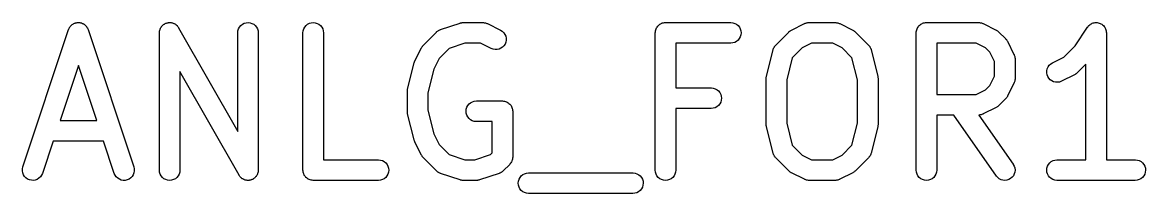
# Model space of a CAD drawing. Extents: x 2.32 to 8.97, y -5.76 to -1.53.
# Drawn here: x 2.3171 to 2.6398, y -2.4891 to -2.44 of the extents above; entities that cross this region are included whole.
import ezdxf

# ---------------------------------------------------------------- set-up
doc = ezdxf.new("R2010")
doc.units = 0
doc.header["$MEASUREMENT"] = 0
doc.layers.add('BLACK', color=7, linetype='CONTINUOUS')

msp = doc.modelspace()

# ---------------------------------------------------------------- linework, layer by layer
at = {"layer": 'BLACK', "linetype": 'CONTINUOUS'}
for p, q in [((2.31722, -2.48144), (2.33034, -2.44207)), ((2.33034, -2.44207), (2.33036, -2.44203)), ((2.33036, -2.44203), (2.33044, -2.44185)), ((2.33044, -2.44185), (2.33052, -2.44166)), ((2.33052, -2.44166), (2.33056, -2.44159)), ((2.33056, -2.44159), (2.3306, -2.44151)), ((2.3306, -2.44151), (2.33072, -2.44135)), ((2.33072, -2.44135), (2.33083, -2.44117)), ((2.33083, -2.44117), (2.33089, -2.44111)), ((2.33089, -2.44111), (2.33094, -2.44105)), ((2.33094, -2.44105), (2.33109, -2.44091)), ((2.33109, -2.44091), (2.33123, -2.44076)), ((2.33123, -2.44076), (2.3313, -2.44071)), ((2.3313, -2.44071), (2.33136, -2.44065)), ((2.33136, -2.44065), (2.33154, -2.44055)), ((2.33154, -2.44055), (2.3317, -2.44043)), ((2.3317, -2.44043), (2.33178, -2.4404)), ((2.33178, -2.4404), (2.33185, -2.44035)), ((2.33185, -2.44035), (2.33204, -2.44028)), ((2.33204, -2.44028), (2.33223, -2.4402)), ((2.33223, -2.4402), (2.33231, -2.44018)), ((2.33231, -2.44018), (2.33239, -2.44015)), ((2.33239, -2.44015), (2.33259, -2.44012)), ((2.33259, -2.44012), (2.33279, -2.44008)), ((2.33279, -2.44008), (2.33288, -2.44007)), ((2.33288, -2.44007), (2.33296, -2.44006)), ((2.33296, -2.44006), (2.33317, -2.44007)), ((2.33317, -2.44007), (2.33337, -2.44006)), ((2.33337, -2.44006), (2.33345, -2.44008)), ((2.33345, -2.44008), (2.33354, -2.44008)), ((2.33354, -2.44008), (2.33374, -2.44013)), ((2.33374, -2.44013), (2.33394, -2.44016)), ((2.33394, -2.44016), (2.33402, -2.44019)), ((2.33402, -2.44019), (2.3341, -2.44021)), ((2.3341, -2.44021), (2.33428, -2.4403)), ((2.33428, -2.4403), (2.33448, -2.44037)), ((2.33448, -2.44037), (2.33455, -2.44042)), ((2.33455, -2.44042), (2.33462, -2.44045)), ((2.33462, -2.44045), (2.33479, -2.44057)), ((2.33479, -2.44057), (2.33496, -2.44068)), ((2.33496, -2.44068), (2.33502, -2.44074)), ((2.33502, -2.44074), (2.33509, -2.44079)), ((2.33509, -2.44079), (2.33523, -2.44094)), ((2.33523, -2.44094), (2.33538, -2.44108)), ((2.33538, -2.44108), (2.33543, -2.44115)), ((2.33543, -2.44115), (2.33549, -2.44121)), ((2.33549, -2.44121), (2.33559, -2.44138)), ((2.33559, -2.44138), (2.33571, -2.44155)), ((2.33571, -2.44155), (2.33575, -2.44162)), ((2.33575, -2.44162), (2.33579, -2.4417)), ((2.33579, -2.4417), (2.33586, -2.44189)), ((2.33586, -2.44189), (2.33595, -2.44207)), ((2.33595, -2.44207), (2.34907, -2.48144)), ((2.35644, -2.44297), (2.35645, -2.44287)), ((2.35644, -2.44301), (2.35644, -2.44297)), ((2.35644, -2.48238), (2.35644, -2.44301)), ((2.35645, -2.44277), (2.35648, -2.44258)), ((2.35645, -2.44287), (2.35645, -2.44277)), ((2.35648, -2.44258), (2.3565, -2.44239)), ((2.3565, -2.44239), (2.35653, -2.4423)), ((2.35653, -2.4423), (2.35655, -2.4422)), ((2.35655, -2.4422), (2.35662, -2.44202)), ((2.35662, -2.44202), (2.35668, -2.44184)), ((2.35668, -2.44184), (2.35673, -2.44176)), ((2.35673, -2.44176), (2.35676, -2.44166)), ((2.35676, -2.44166), (2.35686, -2.44151)), ((2.35686, -2.44151), (2.35696, -2.44134)), ((2.35696, -2.44134), (2.35702, -2.44126)), ((2.35702, -2.44126), (2.35707, -2.44118)), ((2.35707, -2.44118), (2.3572, -2.44104)), ((2.3572, -2.44104), (2.35733, -2.4409)), ((2.35733, -2.4409), (2.3574, -2.44084)), ((2.3574, -2.44084), (2.35747, -2.44076)), ((2.35747, -2.44076), (2.35763, -2.44065)), ((2.35763, -2.44065), (2.35778, -2.44054)), ((2.35778, -2.44054), (2.35786, -2.44049)), ((2.35786, -2.44049), (2.35795, -2.44043)), ((2.35795, -2.44043), (2.35812, -2.44036)), ((2.35812, -2.44036), (2.35829, -2.44027)), ((2.35829, -2.44027), (2.35838, -2.44024)), ((2.35838, -2.44024), (2.35847, -2.4402)), ((2.35847, -2.4402), (2.35866, -2.44016)), ((2.35866, -2.44016), (2.35884, -2.44011)), ((2.35884, -2.44011), (2.35894, -2.4401)), ((2.35894, -2.4401), (2.35904, -2.44008)), ((2.35904, -2.44008), (2.35922, -2.44007)), ((2.35922, -2.44007), (2.35941, -2.44005)), ((2.35941, -2.44005), (2.35951, -2.44006)), ((2.35951, -2.44006), (2.35961, -2.44006)), ((2.35961, -2.44006), (2.3598, -2.44009)), ((2.3598, -2.44009), (2.35999, -2.44011)), ((2.35999, -2.44011), (2.36008, -2.44014)), ((2.36008, -2.44014), (2.36018, -2.44016)), ((2.36018, -2.44016), (2.36036, -2.44023)), ((2.36036, -2.44023), (2.36054, -2.44029)), ((2.36054, -2.44029), (2.36062, -2.44033)), ((2.36062, -2.44033), (2.36072, -2.44037)), ((2.36072, -2.44037), (2.36088, -2.44047)), ((2.36088, -2.44047), (2.36104, -2.44056)), ((2.36104, -2.44056), (2.36112, -2.44062)), ((2.36112, -2.44062), (2.3612, -2.44068)), ((2.3612, -2.44068), (2.36134, -2.44081)), ((2.36134, -2.44081), (2.36149, -2.44093)), ((2.36149, -2.44093), (2.36155, -2.441)), ((2.36155, -2.441), (2.36162, -2.44107)), ((2.36162, -2.44107), (2.36173, -2.44123)), ((2.36173, -2.44123), (2.36185, -2.44137)), ((2.36185, -2.44137), (2.3619, -2.44146)), ((2.3619, -2.44146), (2.36196, -2.44154)), ((2.36196, -2.44154), (2.37894, -2.47126)), ((2.37894, -2.44297), (2.379, -2.44239)), ((2.37894, -2.44301), (2.37894, -2.44297)), ((2.37894, -2.47126), (2.37894, -2.44301)), ((2.379, -2.44239), (2.37918, -2.44184)), ((2.37918, -2.44184), (2.37945, -2.44134)), ((2.37945, -2.44134), (2.37982, -2.4409)), ((2.37982, -2.4409), (2.38027, -2.44054)), ((2.38027, -2.44054), (2.38078, -2.44027)), ((2.38078, -2.44027), (2.38134, -2.44011)), ((2.38134, -2.44011), (2.38191, -2.44005)), ((2.38191, -2.44005), (2.38248, -2.44011)), ((2.38248, -2.44011), (2.38303, -2.44029)), ((2.38303, -2.44029), (2.38354, -2.44056)), ((2.38354, -2.44056), (2.38398, -2.44093)), ((2.38398, -2.44093), (2.38435, -2.44137)), ((2.38435, -2.44137), (2.38462, -2.44188)), ((2.38462, -2.44188), (2.38479, -2.44243)), ((2.38479, -2.44243), (2.38484, -2.44301)), ((2.38484, -2.44301), (2.38484, -2.48238)), ((2.39768, -2.44297), (2.39775, -2.44239)), ((2.39768, -2.44301), (2.39768, -2.44297)), ((2.39768, -2.48238), (2.39768, -2.44301)), ((2.39775, -2.44239), (2.39792, -2.44184)), ((2.39792, -2.44184), (2.3982, -2.44134)), ((2.3982, -2.44134), (2.39857, -2.4409)), ((2.39857, -2.4409), (2.39902, -2.44054)), ((2.39902, -2.44054), (2.39953, -2.44027)), ((2.39953, -2.44027), (2.40008, -2.44011)), ((2.40008, -2.44011), (2.40066, -2.44005)), ((2.40066, -2.44005), (2.40123, -2.44011)), ((2.40123, -2.44011), (2.40178, -2.44029)), ((2.40178, -2.44029), (2.40229, -2.44056)), ((2.40229, -2.44056), (2.40273, -2.44093)), ((2.40273, -2.44093), (2.4031, -2.44137)), ((2.4031, -2.44137), (2.40337, -2.44188)), ((2.40337, -2.44188), (2.40353, -2.44243)), ((2.40353, -2.44243), (2.40359, -2.44301)), ((2.40359, -2.44301), (2.40359, -2.47942)), ((2.4323, -2.44654), (2.43604, -2.44279)), ((2.43604, -2.44279), (2.43607, -2.44277)), ((2.43607, -2.44277), (2.43614, -2.44271)), ((2.43614, -2.44271), (2.4362, -2.44265)), ((2.4362, -2.44265), (2.43637, -2.44253)), ((2.43637, -2.44253), (2.43652, -2.44241)), ((2.43652, -2.44241), (2.4366, -2.44237)), ((2.4366, -2.44237), (2.43667, -2.44232)), ((2.43667, -2.44232), (2.43686, -2.44223)), ((2.43686, -2.44223), (2.43704, -2.44214)), ((2.43704, -2.44214), (2.43712, -2.44212)), ((2.43712, -2.44212), (2.4372, -2.44208)), ((2.4372, -2.44208), (2.44282, -2.44021)), ((2.44282, -2.44021), (2.44286, -2.44019)), ((2.44286, -2.44019), (2.44302, -2.44016)), ((2.44302, -2.44016), (2.44318, -2.44011)), ((2.44318, -2.44011), (2.44331, -2.4401)), ((2.44331, -2.4401), (2.44343, -2.44007)), ((2.44343, -2.44007), (2.44359, -2.44007)), ((2.44359, -2.44007), (2.44376, -2.44005)), ((2.44376, -2.44005), (2.44938, -2.44005)), ((2.44938, -2.44005), (2.44942, -2.44005)), ((2.44942, -2.44005), (2.44951, -2.44006)), ((2.44951, -2.44006), (2.4496, -2.44006)), ((2.4496, -2.44006), (2.44979, -2.4401)), ((2.44979, -2.4401), (2.45, -2.44012)), ((2.45, -2.44012), (2.45008, -2.44015)), ((2.45008, -2.44015), (2.45016, -2.44016)), ((2.45016, -2.44016), (2.45035, -2.44023)), ((2.45035, -2.44023), (2.45054, -2.44029)), ((2.45054, -2.44029), (2.45062, -2.44033)), ((2.45062, -2.44033), (2.4507, -2.44037)), ((2.4507, -2.44037), (2.45445, -2.44224)), ((2.45445, -2.44224), (2.45449, -2.44226)), ((2.45449, -2.44226), (2.45497, -2.44257)), ((2.45497, -2.44257), (2.45539, -2.44297)), ((2.45539, -2.44297), (2.45571, -2.44345)), ((2.49892, -2.44297), (2.49895, -2.44269)), ((2.49892, -2.44299), (2.49892, -2.44297)), ((2.49892, -2.44301), (2.49892, -2.44299)), ((2.49892, -2.44299), (2.49892, -2.44299)), ((2.49892, -2.44299), (2.49892, -2.44299)), ((2.49892, -2.48238), (2.49892, -2.44301)), ((2.49895, -2.44269), (2.49898, -2.44241)), ((2.49898, -2.44241), (2.49899, -2.4424)), ((2.49899, -2.44239), (2.49907, -2.44213)), ((2.49899, -2.4424), (2.49899, -2.44239)), ((2.49907, -2.44213), (2.49915, -2.44186)), ((2.49915, -2.44186), (2.49916, -2.44185)), ((2.49916, -2.44184), (2.4993, -2.4416)), ((2.49916, -2.44185), (2.49916, -2.44184)), ((2.4993, -2.4416), (2.49943, -2.44136)), ((2.49943, -2.44135), (2.49944, -2.44134)), ((2.49943, -2.44136), (2.49943, -2.44135)), ((2.49944, -2.44134), (2.49962, -2.44113)), ((2.49962, -2.44113), (2.49979, -2.44091)), ((2.49979, -2.44091), (2.4998, -2.44091)), ((2.4998, -2.44091), (2.49981, -2.4409)), ((2.49981, -2.4409), (2.50002, -2.44072)), ((2.50002, -2.44072), (2.50024, -2.44055)), ((2.50024, -2.44055), (2.50025, -2.44054)), ((2.50025, -2.44054), (2.50026, -2.44054)), ((2.50026, -2.44054), (2.5005, -2.44041)), ((2.5005, -2.44041), (2.50075, -2.44028)), ((2.50075, -2.44028), (2.50076, -2.44027)), ((2.50076, -2.44027), (2.50077, -2.44027)), ((2.50077, -2.44027), (2.50104, -2.44019)), ((2.50104, -2.44019), (2.5013, -2.44011)), ((2.5013, -2.44011), (2.50131, -2.44011)), ((2.50131, -2.44011), (2.50132, -2.44011)), ((2.50132, -2.44011), (2.5016, -2.44008)), ((2.5016, -2.44008), (2.50187, -2.44005)), ((2.50187, -2.44005), (2.52062, -2.44005)), ((2.52062, -2.44005), (2.52066, -2.44005)), ((2.52066, -2.44005), (2.52124, -2.44012)), ((2.52124, -2.44012), (2.52179, -2.44029)), ((2.52179, -2.44029), (2.52229, -2.44057)), ((2.52229, -2.44057), (2.52273, -2.44094)), ((2.52273, -2.44094), (2.52309, -2.44139)), ((2.52309, -2.44139), (2.52336, -2.4419)), ((2.52336, -2.4419), (2.52352, -2.44245)), ((2.52358, -2.44303), (2.52351, -2.4436)), ((2.52352, -2.44245), (2.52358, -2.44303)), ((2.53353, -2.44654), (2.53728, -2.44279)), ((2.53728, -2.44279), (2.53731, -2.44277)), ((2.53731, -2.44277), (2.53744, -2.44266)), ((2.53744, -2.44266), (2.53756, -2.44255)), ((2.53756, -2.44255), (2.53767, -2.44248)), ((2.53767, -2.44248), (2.53776, -2.44241)), ((2.53776, -2.44241), (2.53791, -2.44233)), ((2.53791, -2.44233), (2.53805, -2.44224)), ((2.53805, -2.44224), (2.5418, -2.44037)), ((2.5418, -2.44037), (2.54184, -2.44035)), ((2.54184, -2.44035), (2.54192, -2.44032)), ((2.54192, -2.44032), (2.54199, -2.44028)), ((2.54199, -2.44028), (2.54219, -2.44022)), ((2.54219, -2.44022), (2.54238, -2.44015)), ((2.54238, -2.44015), (2.54246, -2.44014)), ((2.54246, -2.44014), (2.54255, -2.44011)), ((2.54255, -2.44011), (2.54275, -2.44009)), ((2.54275, -2.44009), (2.54295, -2.44006)), ((2.54295, -2.44006), (2.54303, -2.44006)), ((2.54303, -2.44006), (2.54312, -2.44005)), ((2.54312, -2.44005), (2.55062, -2.44005)), ((2.55062, -2.44005), (2.55066, -2.44005)), ((2.55066, -2.44005), (2.55075, -2.44006)), ((2.55075, -2.44006), (2.55083, -2.44006)), ((2.55083, -2.44006), (2.55103, -2.4401)), ((2.55103, -2.4401), (2.55123, -2.44012)), ((2.55123, -2.44012), (2.55132, -2.44015)), ((2.55132, -2.44015), (2.5514, -2.44016)), ((2.5514, -2.44016), (2.55159, -2.44023)), ((2.55159, -2.44023), (2.55178, -2.44029)), ((2.55178, -2.44029), (2.55186, -2.44033)), ((2.55186, -2.44033), (2.55194, -2.44037)), ((2.55194, -2.44037), (2.55569, -2.44224)), ((2.55569, -2.44224), (2.55573, -2.44226)), ((2.55573, -2.44226), (2.55586, -2.44235)), ((2.55586, -2.44235), (2.55601, -2.44243)), ((2.55601, -2.44243), (2.55611, -2.44251)), ((2.55611, -2.44251), (2.55621, -2.44257)), ((2.55621, -2.44257), (2.55633, -2.44269)), ((2.55633, -2.44269), (2.55646, -2.44279)), ((2.55646, -2.44279), (2.56021, -2.44654)), ((2.57391, -2.44297), (2.57394, -2.44269)), ((2.57391, -2.44299), (2.57391, -2.44297)), ((2.57391, -2.44301), (2.57391, -2.44299)), ((2.57391, -2.44299), (2.57391, -2.44299)), ((2.57391, -2.44299), (2.57391, -2.44299)), ((2.57391, -2.48238), (2.57391, -2.44301)), ((2.57394, -2.44269), (2.57397, -2.44241)), ((2.57397, -2.44241), (2.57398, -2.4424)), ((2.57398, -2.44239), (2.57406, -2.44213)), ((2.57398, -2.4424), (2.57398, -2.44239)), ((2.57406, -2.44213), (2.57414, -2.44186)), ((2.57414, -2.44186), (2.57415, -2.44185)), ((2.57415, -2.44184), (2.57429, -2.4416)), ((2.57415, -2.44185), (2.57415, -2.44184)), ((2.57429, -2.4416), (2.57442, -2.44136)), ((2.57442, -2.44135), (2.57443, -2.44134)), ((2.57442, -2.44136), (2.57442, -2.44135)), ((2.57443, -2.44134), (2.57461, -2.44113)), ((2.57461, -2.44113), (2.57478, -2.44091)), ((2.57478, -2.44091), (2.57479, -2.44091)), ((2.57479, -2.44091), (2.5748, -2.4409)), ((2.5748, -2.4409), (2.57501, -2.44072)), ((2.57501, -2.44072), (2.57523, -2.44055)), ((2.57523, -2.44055), (2.57524, -2.44054)), ((2.57524, -2.44054), (2.57525, -2.44054)), ((2.57525, -2.44054), (2.57549, -2.44041)), ((2.57549, -2.44041), (2.57574, -2.44028)), ((2.57574, -2.44028), (2.57575, -2.44027)), ((2.57575, -2.44027), (2.57576, -2.44027)), ((2.57576, -2.44027), (2.57603, -2.44019)), ((2.57603, -2.44019), (2.57629, -2.44011)), ((2.57629, -2.44011), (2.5763, -2.44011)), ((2.5763, -2.44011), (2.57631, -2.44011)), ((2.57631, -2.44011), (2.57659, -2.44008)), ((2.57659, -2.44008), (2.57687, -2.44005)), ((2.57687, -2.44005), (2.59186, -2.44005)), ((2.59186, -2.44005), (2.5919, -2.44005)), ((2.5919, -2.44005), (2.59199, -2.44006)), ((2.59199, -2.44006), (2.59208, -2.44006)), ((2.59208, -2.44006), (2.59228, -2.4401)), ((2.59228, -2.4401), (2.59248, -2.44012)), ((2.59248, -2.44012), (2.59256, -2.44015)), ((2.59256, -2.44015), (2.59265, -2.44016)), ((2.59265, -2.44016), (2.59283, -2.44023)), ((2.59283, -2.44023), (2.59303, -2.44029)), ((2.59303, -2.44029), (2.5931, -2.44033)), ((2.5931, -2.44033), (2.59318, -2.44037)), ((2.59318, -2.44037), (2.59693, -2.44224)), ((2.59693, -2.44224), (2.59697, -2.44226)), ((2.59697, -2.44226), (2.59711, -2.44235)), ((2.59711, -2.44235), (2.59726, -2.44243)), ((2.59726, -2.44243), (2.59735, -2.44251)), ((2.59735, -2.44251), (2.59745, -2.44257)), ((2.59745, -2.44257), (2.59757, -2.44269)), ((2.59757, -2.44269), (2.5977, -2.44279)), ((2.5977, -2.44279), (2.59958, -2.44467)), ((2.61957, -2.44675), (2.62315, -2.44137)), ((2.62315, -2.44137), (2.62317, -2.44134)), ((2.62317, -2.44134), (2.62317, -2.44134)), ((2.62317, -2.44134), (2.62317, -2.44134)), ((2.62317, -2.44134), (2.62318, -2.44134)), ((2.62318, -2.44134), (2.62336, -2.44111)), ((2.62336, -2.44111), (2.62354, -2.4409)), ((2.62354, -2.4409), (2.62355, -2.4409)), ((2.62355, -2.44089), (2.62379, -2.4407)), ((2.62355, -2.4409), (2.62355, -2.44089)), ((2.62379, -2.4407), (2.62399, -2.44054)), ((2.62399, -2.44054), (2.624, -2.44053)), ((2.62399, -2.44054), (2.62399, -2.44054)), ((2.624, -2.44053), (2.62426, -2.44039)), ((2.62426, -2.44039), (2.6245, -2.44027)), ((2.6245, -2.44027), (2.62451, -2.44027)), ((2.62451, -2.44027), (2.62479, -2.44018)), ((2.62451, -2.44027), (2.62451, -2.44027)), ((2.62479, -2.44018), (2.62506, -2.44011)), ((2.62506, -2.44011), (2.62534, -2.44008)), ((2.62506, -2.44011), (2.62506, -2.44011)), ((2.62506, -2.44011), (2.62506, -2.44011)), ((2.62534, -2.44008), (2.62563, -2.44005)), ((2.62563, -2.44005), (2.62563, -2.44005)), ((2.62563, -2.44005), (2.62593, -2.44009)), ((2.62563, -2.44005), (2.62563, -2.44005)), ((2.62593, -2.44009), (2.6262, -2.44011)), ((2.6262, -2.44011), (2.62621, -2.44012)), ((2.62621, -2.44012), (2.62621, -2.44012)), ((2.62621, -2.44012), (2.6265, -2.44021)), ((2.6265, -2.44021), (2.62675, -2.44029)), ((2.62675, -2.44029), (2.62676, -2.44029)), ((2.62676, -2.44029), (2.62676, -2.44029)), ((2.62676, -2.44029), (2.62701, -2.44043)), ((2.62701, -2.44043), (2.62726, -2.44056)), ((2.62726, -2.44056), (2.62726, -2.44056)), ((2.62726, -2.44056), (2.62726, -2.44056)), ((2.62726, -2.44056), (2.62748, -2.44074)), ((2.62748, -2.44074), (2.6277, -2.44093)), ((2.6277, -2.44093), (2.62771, -2.44093)), ((2.62771, -2.44093), (2.62771, -2.44093)), ((2.62771, -2.44093), (2.6279, -2.44116)), ((2.6279, -2.44116), (2.62807, -2.44137)), ((2.62807, -2.44137), (2.62807, -2.44137)), ((2.62807, -2.44137), (2.62807, -2.44138)), ((2.62807, -2.44138), (2.62822, -2.44165)), ((2.62822, -2.44165), (2.62834, -2.44188)), ((2.62834, -2.44188), (2.62834, -2.44188)), ((2.62834, -2.44188), (2.62834, -2.44189)), ((2.62834, -2.44189), (2.62842, -2.44216)), ((2.62842, -2.44216), (2.62851, -2.44243)), ((2.62851, -2.44243), (2.62851, -2.44244)), ((2.62851, -2.44244), (2.62851, -2.44244)), ((2.62851, -2.44244), (2.62853, -2.44273)), ((2.62853, -2.44273), (2.62856, -2.44301)), ((2.62856, -2.44301), (2.62856, -2.47942)), ((2.44424, -2.44596), (2.43973, -2.44746)), ((2.44868, -2.44596), (2.44424, -2.44596)), ((2.45181, -2.44752), (2.44868, -2.44596)), ((2.45576, -2.44622), (2.45545, -2.44671)), ((2.45571, -2.44345), (2.45594, -2.44398)), ((2.45597, -2.44568), (2.45576, -2.44622)), ((2.45594, -2.44398), (2.45606, -2.44454)), ((2.45607, -2.44512), (2.45597, -2.44568)), ((2.45606, -2.44454), (2.45607, -2.44512)), ((2.52062, -2.44596), (2.50483, -2.44596)), ((2.50483, -2.44596), (2.50483, -2.4588)), ((2.5212, -2.4459), (2.52062, -2.44596)), ((2.52175, -2.44574), (2.5212, -2.4459)), ((2.52226, -2.44547), (2.52175, -2.44574)), ((2.5227, -2.4451), (2.52226, -2.44547)), ((2.52307, -2.44466), (2.5227, -2.4451)), ((2.52334, -2.44415), (2.52307, -2.44466)), ((2.52351, -2.4436), (2.52334, -2.44415)), ((2.54382, -2.44596), (2.54112, -2.44731)), ((2.54992, -2.44596), (2.54382, -2.44596)), ((2.55262, -2.44731), (2.54992, -2.44596)), ((2.57982, -2.44596), (2.57982, -2.46068)), ((2.59117, -2.44596), (2.57982, -2.44596)), ((2.59386, -2.44731), (2.59117, -2.44596)), ((2.59958, -2.44467), (2.5996, -2.4447)), ((2.5996, -2.4447), (2.59971, -2.44483)), ((2.59971, -2.44483), (2.59982, -2.44495)), ((2.59982, -2.44495), (2.59989, -2.44505)), ((2.59989, -2.44505), (2.59996, -2.44515)), ((2.59996, -2.44515), (2.60004, -2.4453)), ((2.60004, -2.4453), (2.60013, -2.44544)), ((2.60013, -2.44544), (2.602, -2.44919)), ((2.42987, -2.45106), (2.43174, -2.44731)), ((2.43174, -2.44731), (2.43176, -2.44727)), ((2.43176, -2.44727), (2.43185, -2.44713)), ((2.43185, -2.44713), (2.43193, -2.44699)), ((2.43193, -2.44699), (2.43201, -2.44689)), ((2.43201, -2.44689), (2.43207, -2.44679)), ((2.43207, -2.44679), (2.43219, -2.44667)), ((2.43219, -2.44667), (2.4323, -2.44654)), ((2.43973, -2.44746), (2.43681, -2.45038)), ((2.45235, -2.44773), (2.45181, -2.44752)), ((2.45292, -2.44783), (2.45235, -2.44773)), ((2.45349, -2.44781), (2.45292, -2.44783)), ((2.45405, -2.44769), (2.45349, -2.44781)), ((2.45458, -2.44745), (2.45405, -2.44769)), ((2.45505, -2.44712), (2.45458, -2.44745)), ((2.45545, -2.44671), (2.45505, -2.44712)), ((2.53088, -2.45541), (2.53276, -2.44792)), ((2.53276, -2.44792), (2.53277, -2.44788)), ((2.53277, -2.44788), (2.53284, -2.44769)), ((2.53284, -2.44769), (2.53289, -2.4475)), ((2.53289, -2.4475), (2.53294, -2.44742)), ((2.53294, -2.44742), (2.53297, -2.44734)), ((2.53297, -2.44734), (2.53307, -2.44717)), ((2.53307, -2.44717), (2.53317, -2.44699)), ((2.53317, -2.44699), (2.53322, -2.44692)), ((2.53322, -2.44692), (2.53327, -2.44684)), ((2.53327, -2.44684), (2.53341, -2.4467)), ((2.53341, -2.4467), (2.53353, -2.44654)), ((2.54112, -2.44731), (2.53829, -2.45014)), ((2.55545, -2.45014), (2.55262, -2.44731)), ((2.56021, -2.44654), (2.56023, -2.44657)), ((2.56023, -2.44657), (2.56036, -2.44673)), ((2.56036, -2.44673), (2.56049, -2.44688)), ((2.56049, -2.44688), (2.56054, -2.44695)), ((2.56054, -2.44695), (2.56059, -2.44702)), ((2.56059, -2.44702), (2.56069, -2.4472)), ((2.56069, -2.4472), (2.56079, -2.44737)), ((2.56079, -2.44737), (2.56082, -2.44746)), ((2.56082, -2.44746), (2.56086, -2.44753)), ((2.56086, -2.44753), (2.56092, -2.44773)), ((2.56092, -2.44773), (2.56098, -2.44792)), ((2.56098, -2.44792), (2.56286, -2.45541)), ((2.59506, -2.44851), (2.59386, -2.44731)), ((2.59641, -2.4512), (2.59506, -2.44851)), ((2.602, -2.44919), (2.60202, -2.44922)), ((2.60202, -2.44922), (2.60205, -2.4493)), ((2.60205, -2.4493), (2.60209, -2.44938)), ((2.60209, -2.44938), (2.60215, -2.44957)), ((2.61636, -2.44995), (2.61957, -2.44675)), ((2.33315, -2.45234), (2.32787, -2.46818)), ((2.33842, -2.46818), (2.33315, -2.45234)), ((2.42777, -2.45916), (2.42964, -2.45166)), ((2.42964, -2.45166), (2.42965, -2.45162)), ((2.42965, -2.45162), (2.42966, -2.45161)), ((2.42966, -2.4516), (2.42976, -2.45134)), ((2.42966, -2.45161), (2.42966, -2.4516)), ((2.42976, -2.45134), (2.42986, -2.45108)), ((2.42986, -2.45107), (2.42987, -2.45106)), ((2.42986, -2.45108), (2.42986, -2.45107)), ((2.43681, -2.45038), (2.43529, -2.45341)), ((2.53829, -2.45014), (2.5367, -2.45649)), ((2.55704, -2.45649), (2.55545, -2.45014)), ((2.59641, -2.45543), (2.59641, -2.4512)), ((2.60215, -2.44957), (2.60222, -2.44976)), ((2.60222, -2.44976), (2.60223, -2.44985)), ((2.60223, -2.44985), (2.60226, -2.44993)), ((2.60226, -2.44993), (2.60228, -2.45013)), ((2.60228, -2.45013), (2.60231, -2.45033)), ((2.60231, -2.45033), (2.60231, -2.45042)), ((2.60231, -2.45042), (2.60232, -2.45051)), ((2.60232, -2.45051), (2.60232, -2.45613)), ((2.6118, -2.45279), (2.61213, -2.45232)), ((2.61213, -2.45232), (2.61255, -2.45192)), ((2.61255, -2.45192), (2.61304, -2.45161)), ((2.61304, -2.45161), (2.61636, -2.44995)), ((2.62266, -2.45201), (2.6202, -2.45447)), ((2.62266, -2.47942), (2.62266, -2.45201)), ((2.37933, -2.48384), (2.36235, -2.45413)), ((2.36235, -2.45413), (2.36235, -2.48238)), ((2.43529, -2.45341), (2.43359, -2.46024)), ((2.5308, -2.45598), (2.53083, -2.45575)), ((2.53083, -2.45575), (2.53086, -2.45552)), ((2.53086, -2.45552), (2.53087, -2.45547)), ((2.53087, -2.45547), (2.53088, -2.45541)), ((2.56286, -2.45541), (2.56287, -2.45545)), ((2.56287, -2.45545), (2.56287, -2.45551)), ((2.56287, -2.45551), (2.56289, -2.45556)), ((2.56289, -2.45556), (2.56291, -2.45579)), ((2.56291, -2.45579), (2.56294, -2.45603)), ((2.59506, -2.45813), (2.59641, -2.45543)), ((2.61141, -2.45445), (2.61143, -2.45387)), ((2.61151, -2.45502), (2.61141, -2.45445)), ((2.61143, -2.45387), (2.61156, -2.45331)), ((2.61171, -2.45556), (2.61151, -2.45502)), ((2.61156, -2.45331), (2.6118, -2.45279)), ((2.61201, -2.45605), (2.61171, -2.45556)), ((2.61943, -2.45502), (2.61568, -2.4569)), ((2.61957, -2.45493), (2.61943, -2.45502)), ((2.61972, -2.45486), (2.61957, -2.45493)), ((2.61981, -2.45478), (2.61972, -2.45486)), ((2.61992, -2.45472), (2.61981, -2.45478)), ((2.62004, -2.4546), (2.61992, -2.45472)), ((2.62017, -2.4545), (2.62004, -2.4546)), ((2.6202, -2.45447), (2.62017, -2.4545)), ((2.42776, -2.45922), (2.42777, -2.45916)), ((2.50483, -2.4588), (2.515, -2.4588)), ((2.515, -2.4588), (2.51504, -2.4588)), ((2.51504, -2.4588), (2.51561, -2.45887)), ((2.51561, -2.45887), (2.51616, -2.45904)), ((2.51616, -2.45904), (2.51667, -2.45932)), ((2.53079, -2.45609), (2.5308, -2.45604)), ((2.53079, -2.45613), (2.53079, -2.45609)), ((2.53079, -2.46925), (2.53079, -2.45613)), ((2.5308, -2.45604), (2.5308, -2.45598)), ((2.5367, -2.45649), (2.5367, -2.46889)), ((2.55704, -2.46889), (2.55704, -2.45649)), ((2.56294, -2.45603), (2.56294, -2.45608)), ((2.56294, -2.45608), (2.56295, -2.45613)), ((2.56295, -2.45613), (2.56295, -2.46925)), ((2.59386, -2.45933), (2.59506, -2.45813)), ((2.602, -2.45745), (2.60013, -2.4612)), ((2.60203, -2.45737), (2.602, -2.45745)), ((2.60208, -2.45729), (2.60203, -2.45737)), ((2.60214, -2.4571), (2.60208, -2.45729)), ((2.60221, -2.45691), (2.60214, -2.4571)), ((2.60222, -2.45683), (2.60221, -2.45691)), ((2.60225, -2.45674), (2.60222, -2.45683)), ((2.60227, -2.45654), (2.60225, -2.45674)), ((2.60231, -2.45634), (2.60227, -2.45654)), ((2.60232, -2.45617), (2.60231, -2.45626)), ((2.60231, -2.45626), (2.60231, -2.45634)), ((2.60232, -2.45613), (2.60232, -2.45617)), ((2.61241, -2.45647), (2.61201, -2.45605)), ((2.61287, -2.45681), (2.61241, -2.45647)), ((2.6134, -2.45705), (2.61287, -2.45681)), ((2.61396, -2.45718), (2.6134, -2.45705)), ((2.61453, -2.4572), (2.61396, -2.45718)), ((2.6151, -2.45711), (2.61453, -2.4572)), ((2.61564, -2.45691), (2.6151, -2.45711)), ((2.61568, -2.4569), (2.61564, -2.45691)), ((2.42768, -2.45973), (2.42772, -2.4595)), ((2.42769, -2.45979), (2.42768, -2.45973)), ((2.42768, -2.45984), (2.42769, -2.45979)), ((2.42768, -2.45988), (2.42768, -2.45984)), ((2.42768, -2.4655), (2.42768, -2.45988)), ((2.42772, -2.4595), (2.42775, -2.45927)), ((2.42775, -2.45927), (2.42776, -2.45922)), ((2.43359, -2.46024), (2.43359, -2.46514)), ((2.51667, -2.45932), (2.51711, -2.45969)), ((2.51711, -2.45969), (2.51747, -2.46014)), ((2.51747, -2.46014), (2.51774, -2.46065)), ((2.51789, -2.46235), (2.51772, -2.4629)), ((2.51774, -2.46065), (2.5179, -2.4612)), ((2.51795, -2.46178), (2.51789, -2.46235)), ((2.5179, -2.4612), (2.51795, -2.46178)), ((2.57982, -2.46068), (2.59117, -2.46068)), ((2.59117, -2.46068), (2.59386, -2.45933)), ((2.59958, -2.46197), (2.5977, -2.46384)), ((2.59968, -2.46184), (2.59958, -2.46197)), ((2.5998, -2.46172), (2.59968, -2.46184)), ((2.59986, -2.46162), (2.5998, -2.46172)), ((2.59994, -2.46152), (2.59986, -2.46162)), ((2.60002, -2.46138), (2.59994, -2.46152)), ((2.60011, -2.46124), (2.60002, -2.46138)), ((2.60013, -2.4612), (2.60011, -2.46124)), ((2.42769, -2.46556), (2.42768, -2.4655)), ((2.42768, -2.46561), (2.42769, -2.46556)), ((2.42771, -2.46584), (2.42768, -2.46561)), ((2.43359, -2.46514), (2.43529, -2.47197)), ((2.44455, -2.46548), (2.44461, -2.46491)), ((2.44461, -2.46606), (2.44455, -2.46548)), ((2.44461, -2.46491), (2.44478, -2.46436)), ((2.44478, -2.46436), (2.44506, -2.46385)), ((2.44506, -2.46385), (2.44543, -2.46341)), ((2.44543, -2.46341), (2.44587, -2.46304)), ((2.44587, -2.46304), (2.44638, -2.46277)), ((2.44638, -2.46277), (2.44693, -2.46261)), ((2.44693, -2.46261), (2.44751, -2.46255)), ((2.44751, -2.46255), (2.45501, -2.46255)), ((2.45501, -2.46255), (2.45503, -2.46255)), ((2.45503, -2.46255), (2.45503, -2.46255)), ((2.45503, -2.46255), (2.45503, -2.46255)), ((2.45503, -2.46255), (2.45505, -2.46255)), ((2.45505, -2.46255), (2.45532, -2.46258)), ((2.45532, -2.46258), (2.4556, -2.46261)), ((2.4556, -2.46261), (2.45561, -2.46261)), ((2.45561, -2.46261), (2.45562, -2.46262)), ((2.45562, -2.46262), (2.45588, -2.4627)), ((2.45588, -2.4627), (2.45615, -2.46278)), ((2.45615, -2.46278), (2.45616, -2.46279)), ((2.45616, -2.46279), (2.45617, -2.46279)), ((2.45617, -2.46279), (2.45641, -2.46292)), ((2.45641, -2.46292), (2.45666, -2.46306)), ((2.45666, -2.46306), (2.45666, -2.46306)), ((2.45666, -2.46306), (2.45667, -2.46307)), ((2.45667, -2.46307), (2.45689, -2.46325)), ((2.45689, -2.46325), (2.4571, -2.46342)), ((2.4571, -2.46342), (2.45711, -2.46343)), ((2.45711, -2.46343), (2.45712, -2.46344)), ((2.45712, -2.46344), (2.45729, -2.46365)), ((2.45729, -2.46365), (2.45747, -2.46387)), ((2.45747, -2.46387), (2.45747, -2.46388)), ((2.45747, -2.46388), (2.45748, -2.46389)), ((2.45748, -2.46389), (2.4576, -2.46413)), ((2.4576, -2.46413), (2.45774, -2.46438)), ((2.45774, -2.46438), (2.45774, -2.46439)), ((2.45774, -2.46439), (2.45774, -2.4644)), ((2.45774, -2.4644), (2.45782, -2.46467)), ((2.45782, -2.46467), (2.4579, -2.46493)), ((2.4579, -2.46493), (2.4579, -2.46494)), ((2.4579, -2.46494), (2.45791, -2.46495)), ((2.45791, -2.46495), (2.45793, -2.46523)), ((2.45793, -2.46523), (2.45796, -2.4655)), ((2.45796, -2.4655), (2.45796, -2.47863)), ((2.515, -2.46471), (2.50483, -2.46471)), ((2.50483, -2.46471), (2.50483, -2.48238)), ((2.51557, -2.46465), (2.515, -2.46471)), ((2.51612, -2.46448), (2.51557, -2.46465)), ((2.51663, -2.46421), (2.51612, -2.46448)), ((2.51708, -2.46385), (2.51663, -2.46421)), ((2.51745, -2.46341), (2.51708, -2.46385)), ((2.51772, -2.4629), (2.51745, -2.46341)), ((2.59693, -2.4644), (2.59318, -2.46627)), ((2.59707, -2.46431), (2.59693, -2.4644)), ((2.59722, -2.46423), (2.59707, -2.46431)), ((2.59732, -2.46415), (2.59722, -2.46423)), ((2.59742, -2.46409), (2.59732, -2.46415)), ((2.59754, -2.46398), (2.59742, -2.46409)), ((2.59767, -2.46387), (2.59754, -2.46398)), ((2.5977, -2.46384), (2.59767, -2.46387)), ((2.32787, -2.46818), (2.33842, -2.46818)), ((2.42774, -2.46608), (2.42771, -2.46584)), ((2.42775, -2.46613), (2.42774, -2.46608)), ((2.42776, -2.46618), (2.42775, -2.46613)), ((2.42777, -2.46622), (2.42776, -2.46618)), ((2.42964, -2.47372), (2.42777, -2.46622)), ((2.44477, -2.46661), (2.44461, -2.46606)), ((2.44504, -2.46712), (2.44477, -2.46661)), ((2.4454, -2.46757), (2.44504, -2.46712)), ((2.44584, -2.46794), (2.4454, -2.46757)), ((2.44634, -2.46822), (2.44584, -2.46794)), ((2.44689, -2.46839), (2.44634, -2.46822)), ((2.44747, -2.46846), (2.44689, -2.46839)), ((2.44751, -2.46846), (2.44747, -2.46846)), ((2.45205, -2.46846), (2.44751, -2.46846)), ((2.45205, -2.4774), (2.45205, -2.46846)), ((2.5847, -2.46658), (2.57982, -2.46658)), ((2.57982, -2.46658), (2.57982, -2.48238)), ((2.59694, -2.48407), (2.5847, -2.46658)), ((2.59195, -2.46657), (2.59191, -2.46658)), ((2.59191, -2.46658), (2.60178, -2.48068)), ((2.59204, -2.46658), (2.59195, -2.46657)), ((2.59224, -2.46655), (2.59204, -2.46658)), ((2.59244, -2.46653), (2.59224, -2.46655)), ((2.59252, -2.4665), (2.59244, -2.46653)), ((2.59261, -2.46649), (2.59252, -2.4665)), ((2.5928, -2.46642), (2.59261, -2.46649)), ((2.59299, -2.46636), (2.5928, -2.46642)), ((2.59307, -2.46632), (2.59299, -2.46636)), ((2.59315, -2.46629), (2.59307, -2.46632)), ((2.59318, -2.46627), (2.59315, -2.46629)), ((2.43529, -2.47197), (2.43681, -2.475)), ((2.5308, -2.46931), (2.53079, -2.46925)), ((2.53079, -2.46936), (2.5308, -2.46931)), ((2.53083, -2.46959), (2.53079, -2.46936)), ((2.53085, -2.46983), (2.53083, -2.46959)), ((2.53086, -2.46988), (2.53085, -2.46983)), ((2.53087, -2.46993), (2.53086, -2.46988)), ((2.53088, -2.46997), (2.53087, -2.46993)), ((2.53276, -2.47747), (2.53088, -2.46997)), ((2.5367, -2.46889), (2.53829, -2.47524)), ((2.55545, -2.47524), (2.55704, -2.46889)), ((2.56286, -2.46997), (2.56098, -2.47747)), ((2.56288, -2.46987), (2.56286, -2.46992)), ((2.56286, -2.46992), (2.56286, -2.46997)), ((2.56291, -2.46963), (2.56288, -2.46987)), ((2.56294, -2.4694), (2.56291, -2.46963)), ((2.56295, -2.46925), (2.56294, -2.4693)), ((2.56294, -2.4693), (2.56294, -2.46935)), ((2.56294, -2.46935), (2.56294, -2.4694)), ((2.3259, -2.47408), (2.32282, -2.48331)), ((2.34039, -2.47408), (2.3259, -2.47408)), ((2.34347, -2.48331), (2.34039, -2.47408)), ((2.42965, -2.47373), (2.42964, -2.47372)), ((2.42965, -2.47375), (2.42965, -2.47373)), ((2.42974, -2.474), (2.42965, -2.47375)), ((2.42984, -2.47426), (2.42974, -2.474)), ((2.42984, -2.47427), (2.42984, -2.47426)), ((2.42985, -2.47429), (2.42984, -2.47427)), ((2.42987, -2.47432), (2.42985, -2.47429)), ((2.43174, -2.47807), (2.42987, -2.47432)), ((2.43681, -2.475), (2.43973, -2.47792)), ((2.53829, -2.47524), (2.54112, -2.47808)), ((2.55262, -2.47808), (2.55545, -2.47524)), ((2.43183, -2.47821), (2.43174, -2.47807)), ((2.43191, -2.47836), (2.43183, -2.47821)), ((2.43198, -2.47846), (2.43191, -2.47836)), ((2.43205, -2.47856), (2.43198, -2.47846)), ((2.43216, -2.47868), (2.43205, -2.47856)), ((2.43973, -2.47792), (2.44424, -2.47942)), ((2.44703, -2.47942), (2.45154, -2.47792)), ((2.45154, -2.47792), (2.45205, -2.4774)), ((2.53282, -2.47766), (2.53276, -2.47747)), ((2.53288, -2.47785), (2.53282, -2.47766)), ((2.53292, -2.47793), (2.53288, -2.47785)), ((2.53295, -2.47801), (2.53292, -2.47793)), ((2.53305, -2.47818), (2.53295, -2.47801)), ((2.53314, -2.47836), (2.53305, -2.47818)), ((2.5332, -2.47843), (2.53314, -2.47836)), ((2.53324, -2.47851), (2.5332, -2.47843)), ((2.53338, -2.47866), (2.53324, -2.47851)), ((2.54112, -2.47808), (2.54382, -2.47942)), ((2.54992, -2.47942), (2.55262, -2.47808)), ((2.56047, -2.47854), (2.56033, -2.47869)), ((2.56052, -2.47846), (2.56047, -2.47854)), ((2.56057, -2.4784), (2.56052, -2.47846)), ((2.56067, -2.47822), (2.56057, -2.4784)), ((2.56077, -2.47805), (2.56067, -2.47822)), ((2.5608, -2.47797), (2.56077, -2.47805)), ((2.56084, -2.47789), (2.5608, -2.47797)), ((2.5609, -2.4777), (2.56084, -2.47789)), ((2.56097, -2.47751), (2.5609, -2.4777)), ((2.56098, -2.47747), (2.56097, -2.47751)), ((2.31709, -2.48201), (2.31722, -2.48144)), ((2.34907, -2.48144), (2.34908, -2.48148)), ((2.34908, -2.48148), (2.3492, -2.48205)), ((2.40359, -2.47942), (2.41939, -2.47942)), ((2.41939, -2.47942), (2.41943, -2.47942)), ((2.41943, -2.47942), (2.42, -2.47949)), ((2.42, -2.47949), (2.42055, -2.47966)), ((2.42055, -2.47966), (2.42105, -2.47994)), ((2.42105, -2.47994), (2.42149, -2.48031)), ((2.42149, -2.48031), (2.42186, -2.48076)), ((2.42186, -2.48076), (2.42212, -2.48127)), ((2.42212, -2.48127), (2.42229, -2.48182)), ((2.43227, -2.47881), (2.43216, -2.47868)), ((2.4323, -2.47884), (2.43227, -2.47881)), ((2.43604, -2.48259), (2.4323, -2.47884)), ((2.44424, -2.47942), (2.44703, -2.47942)), ((2.45709, -2.48072), (2.45522, -2.48259)), ((2.45727, -2.48051), (2.45709, -2.48072)), ((2.45744, -2.4803), (2.45727, -2.48051)), ((2.45745, -2.48028), (2.45744, -2.4803)), ((2.45746, -2.48027), (2.45745, -2.48028)), ((2.45759, -2.48003), (2.45746, -2.48027)), ((2.45772, -2.47979), (2.45759, -2.48003)), ((2.45773, -2.47976), (2.45772, -2.47978)), ((2.45772, -2.47978), (2.45772, -2.47979)), ((2.45781, -2.4795), (2.45773, -2.47976)), ((2.45789, -2.47924), (2.45781, -2.4795)), ((2.4579, -2.47923), (2.45789, -2.47924)), ((2.45793, -2.47894), (2.4579, -2.47921)), ((2.4579, -2.47921), (2.4579, -2.47923)), ((2.45796, -2.47867), (2.45793, -2.47894)), ((2.45796, -2.47863), (2.45796, -2.47864)), ((2.45796, -2.47864), (2.45796, -2.47864)), ((2.45796, -2.47864), (2.45796, -2.47864)), ((2.45796, -2.47864), (2.45796, -2.47867)), ((2.5335, -2.47881), (2.53338, -2.47866)), ((2.53353, -2.47884), (2.5335, -2.47881)), ((2.53728, -2.48259), (2.53353, -2.47884)), ((2.54382, -2.47942), (2.54992, -2.47942)), ((2.56021, -2.47884), (2.55646, -2.48259)), ((2.56033, -2.47869), (2.56021, -2.47884)), ((2.60178, -2.48068), (2.6018, -2.48072)), ((2.6018, -2.48072), (2.60208, -2.48122)), ((2.60208, -2.48122), (2.60225, -2.48177)), ((2.60225, -2.48177), (2.60232, -2.48235)), ((2.61141, -2.48236), (2.61147, -2.48178)), ((2.61147, -2.48178), (2.61164, -2.48123)), ((2.61164, -2.48123), (2.61191, -2.48073)), ((2.61191, -2.48073), (2.61228, -2.48028)), ((2.61228, -2.48028), (2.61273, -2.47992)), ((2.61273, -2.47992), (2.61324, -2.47965)), ((2.61324, -2.47965), (2.61379, -2.47948)), ((2.61379, -2.47948), (2.61436, -2.47942)), ((2.61436, -2.47942), (2.62266, -2.47942)), ((2.62856, -2.47942), (2.63686, -2.47942)), ((2.63686, -2.47942), (2.6369, -2.47942)), ((2.6369, -2.47942), (2.63747, -2.47949)), ((2.63747, -2.47949), (2.63802, -2.47966)), ((2.63802, -2.47966), (2.63853, -2.47994)), ((2.63853, -2.47994), (2.63897, -2.48031)), ((2.63897, -2.48031), (2.63933, -2.48076)), ((2.63933, -2.48076), (2.6396, -2.48127)), ((2.6396, -2.48127), (2.63976, -2.48182)), ((2.31708, -2.48258), (2.31709, -2.48201)), ((2.31717, -2.48315), (2.31708, -2.48258)), ((2.31738, -2.48369), (2.31717, -2.48315)), ((2.31768, -2.48418), (2.31738, -2.48369)), ((2.31808, -2.4846), (2.31768, -2.48418)), ((2.31854, -2.48493), (2.31808, -2.4846)), ((2.31907, -2.48517), (2.31854, -2.48493)), ((2.32181, -2.48473), (2.32132, -2.48503)), ((2.32223, -2.48434), (2.32181, -2.48473)), ((2.32257, -2.48387), (2.32223, -2.48434)), ((2.32281, -2.48335), (2.32257, -2.48387)), ((2.32282, -2.48331), (2.32281, -2.48335)), ((2.3437, -2.48384), (2.34347, -2.48331)), ((2.34404, -2.48431), (2.3437, -2.48384)), ((2.34445, -2.48471), (2.34404, -2.48431)), ((2.34494, -2.48501), (2.34445, -2.48471)), ((2.34548, -2.48522), (2.34494, -2.48501)), ((2.34771, -2.48495), (2.34718, -2.48518)), ((2.34818, -2.48462), (2.34771, -2.48495)), ((2.34858, -2.48421), (2.34818, -2.48462)), ((2.3489, -2.48373), (2.34858, -2.48421)), ((2.34911, -2.48319), (2.3489, -2.48373)), ((2.34921, -2.48262), (2.34911, -2.48319)), ((2.3492, -2.48205), (2.34921, -2.48262)), ((2.3565, -2.48295), (2.35644, -2.48238)), ((2.35666, -2.4835), (2.3565, -2.48295)), ((2.35693, -2.48401), (2.35666, -2.4835)), ((2.3573, -2.48446), (2.35693, -2.48401)), ((2.35774, -2.48483), (2.3573, -2.48446)), ((2.35825, -2.4851), (2.35774, -2.48483)), ((2.36101, -2.48485), (2.3605, -2.48511)), ((2.36146, -2.48449), (2.36101, -2.48485)), ((2.36183, -2.48405), (2.36146, -2.48449)), ((2.36211, -2.48354), (2.36183, -2.48405)), ((2.36228, -2.48299), (2.36211, -2.48354)), ((2.36235, -2.48242), (2.36228, -2.48299)), ((2.36235, -2.48238), (2.36235, -2.48242)), ((2.37938, -2.48392), (2.37933, -2.48384)), ((2.37943, -2.48401), (2.37938, -2.48392)), ((2.37955, -2.48416), (2.37943, -2.48401)), ((2.37966, -2.48431), (2.37955, -2.48416)), ((2.37973, -2.48438), (2.37966, -2.48431)), ((2.37979, -2.48446), (2.37973, -2.48438)), ((2.37994, -2.48458), (2.37979, -2.48446)), ((2.38008, -2.48471), (2.37994, -2.48458)), ((2.38016, -2.48476), (2.38008, -2.48471)), ((2.38024, -2.48483), (2.38016, -2.48476)), ((2.38041, -2.48492), (2.38024, -2.48483)), ((2.38057, -2.48502), (2.38041, -2.48492)), ((2.38066, -2.48505), (2.38057, -2.48502)), ((2.38334, -2.48495), (2.38316, -2.48503)), ((2.38342, -2.48489), (2.38334, -2.48495)), ((2.38351, -2.48485), (2.38342, -2.48489)), ((2.38365, -2.48473), (2.38351, -2.48485)), ((2.38381, -2.48462), (2.38365, -2.48473)), ((2.38388, -2.48455), (2.38381, -2.48462)), ((2.38396, -2.48449), (2.38388, -2.48455)), ((2.38408, -2.48434), (2.38396, -2.48449)), ((2.38421, -2.48421), (2.38408, -2.48434)), ((2.38426, -2.48412), (2.38421, -2.48421)), ((2.38433, -2.48405), (2.38426, -2.48412)), ((2.38442, -2.48388), (2.38433, -2.48405)), ((2.38452, -2.48372), (2.38442, -2.48388)), ((2.38456, -2.48363), (2.38452, -2.48372)), ((2.3846, -2.48354), (2.38456, -2.48363)), ((2.38466, -2.48336), (2.3846, -2.48354)), ((2.38473, -2.48318), (2.38466, -2.48336)), ((2.38475, -2.48309), (2.38473, -2.48318)), ((2.38478, -2.48299), (2.38475, -2.48309)), ((2.3848, -2.4828), (2.38478, -2.48299)), ((2.38483, -2.48262), (2.3848, -2.4828)), ((2.38484, -2.48242), (2.38483, -2.48252)), ((2.38483, -2.48252), (2.38483, -2.48262)), ((2.38484, -2.48238), (2.38484, -2.48242)), ((2.39771, -2.48265), (2.39768, -2.48238)), ((2.39774, -2.48293), (2.39771, -2.48265)), ((2.39774, -2.48294), (2.39774, -2.48293)), ((2.39774, -2.48295), (2.39774, -2.48294)), ((2.39782, -2.48322), (2.39774, -2.48295)), ((2.3979, -2.48348), (2.39782, -2.48322)), ((2.3979, -2.48349), (2.3979, -2.48348)), ((2.39791, -2.4835), (2.3979, -2.48349)), ((2.39804, -2.48375), (2.39791, -2.4835)), ((2.39817, -2.48399), (2.39804, -2.48375)), ((2.39817, -2.484), (2.39817, -2.48399)), ((2.39818, -2.48401), (2.39817, -2.484)), ((2.39835, -2.48423), (2.39818, -2.48401)), ((2.39853, -2.48444), (2.39835, -2.48423)), ((2.39854, -2.48445), (2.39853, -2.48444)), ((2.39854, -2.48446), (2.39854, -2.48445)), ((2.39876, -2.48463), (2.39854, -2.48446)), ((2.39897, -2.48481), (2.39876, -2.48463)), ((2.39898, -2.48482), (2.39897, -2.48481)), ((2.39899, -2.48483), (2.39898, -2.48482)), ((2.39923, -2.48496), (2.39899, -2.48483)), ((2.39947, -2.48509), (2.39923, -2.48496)), ((2.42102, -2.48484), (2.42051, -2.48511)), ((2.42147, -2.48447), (2.42102, -2.48484)), ((2.42183, -2.48403), (2.42147, -2.48447)), ((2.42211, -2.48352), (2.42183, -2.48403)), ((2.42228, -2.48297), (2.42211, -2.48352)), ((2.42234, -2.4824), (2.42228, -2.48297)), ((2.42229, -2.48182), (2.42234, -2.4824)), ((2.43611, -2.48265), (2.43604, -2.48259)), ((2.43617, -2.48271), (2.43611, -2.48265)), ((2.43633, -2.48283), (2.43617, -2.48271)), ((2.43649, -2.48296), (2.43633, -2.48283)), ((2.43657, -2.483), (2.43649, -2.48296)), ((2.43664, -2.48305), (2.43657, -2.483)), ((2.43682, -2.48313), (2.43664, -2.48305)), ((2.437, -2.48323), (2.43682, -2.48313)), ((2.43708, -2.48325), (2.437, -2.48323)), ((2.43716, -2.48329), (2.43708, -2.48325)), ((2.4372, -2.4833), (2.43716, -2.48329)), ((2.44282, -2.48518), (2.4372, -2.4833)), ((2.45406, -2.4833), (2.44844, -2.48518)), ((2.45414, -2.48327), (2.45406, -2.4833)), ((2.45423, -2.48324), (2.45414, -2.48327)), ((2.45441, -2.48315), (2.45423, -2.48324)), ((2.45459, -2.48307), (2.45441, -2.48315)), ((2.45466, -2.48302), (2.45459, -2.48307)), ((2.45474, -2.48298), (2.45466, -2.48302)), ((2.4549, -2.48285), (2.45474, -2.48298)), ((2.45506, -2.48274), (2.4549, -2.48285)), ((2.45512, -2.48267), (2.45506, -2.48274)), ((2.45519, -2.48262), (2.45512, -2.48267)), ((2.45522, -2.48259), (2.45519, -2.48262)), ((2.45961, -2.48553), (2.45978, -2.48498)), ((2.45978, -2.48498), (2.46006, -2.48448)), ((2.46006, -2.48448), (2.46042, -2.48403)), ((2.46042, -2.48403), (2.46087, -2.48367)), ((2.46087, -2.48367), (2.46138, -2.4834)), ((2.46138, -2.4834), (2.46193, -2.48323)), ((2.46193, -2.48323), (2.4625, -2.48317)), ((2.4625, -2.48317), (2.4925, -2.48317)), ((2.4925, -2.48317), (2.49254, -2.48317)), ((2.49254, -2.48317), (2.49311, -2.48324)), ((2.49311, -2.48324), (2.49366, -2.48341)), ((2.49366, -2.48341), (2.49417, -2.48369)), ((2.49417, -2.48369), (2.49461, -2.48406)), ((2.49461, -2.48406), (2.49497, -2.48451)), ((2.49497, -2.48451), (2.49524, -2.48502)), ((2.49524, -2.48502), (2.4954, -2.48557)), ((2.49898, -2.48295), (2.49892, -2.48238)), ((2.49914, -2.4835), (2.49898, -2.48295)), ((2.49942, -2.48401), (2.49914, -2.4835)), ((2.49978, -2.48446), (2.49942, -2.48401)), ((2.50022, -2.48483), (2.49978, -2.48446)), ((2.50073, -2.4851), (2.50022, -2.48483)), ((2.50349, -2.48485), (2.50298, -2.48511)), ((2.50394, -2.48449), (2.50349, -2.48485)), ((2.50431, -2.48405), (2.50394, -2.48449)), ((2.50459, -2.48354), (2.50431, -2.48405)), ((2.50476, -2.48299), (2.50459, -2.48354)), ((2.50483, -2.48242), (2.50476, -2.48299)), ((2.50483, -2.48238), (2.50483, -2.48242)), ((2.53741, -2.4827), (2.53728, -2.48259)), ((2.53753, -2.48281), (2.53741, -2.4827)), ((2.53763, -2.48288), (2.53753, -2.48281)), ((2.53773, -2.48296), (2.53763, -2.48288)), ((2.53787, -2.48303), (2.53773, -2.48296)), ((2.53801, -2.48312), (2.53787, -2.48303)), ((2.53805, -2.48314), (2.53801, -2.48312)), ((2.5418, -2.48502), (2.53805, -2.48314)), ((2.54188, -2.48505), (2.5418, -2.48502)), ((2.55194, -2.48502), (2.5519, -2.48504)), ((2.55569, -2.48314), (2.55194, -2.48502)), ((2.55583, -2.48306), (2.55569, -2.48314)), ((2.55598, -2.48298), (2.55583, -2.48306)), ((2.55607, -2.4829), (2.55598, -2.48298)), ((2.55618, -2.48284), (2.55607, -2.4829)), ((2.5563, -2.48272), (2.55618, -2.48284)), ((2.55643, -2.48262), (2.5563, -2.48272)), ((2.55646, -2.48259), (2.55643, -2.48262)), ((2.57397, -2.48295), (2.57391, -2.48238)), ((2.57414, -2.4835), (2.57397, -2.48295)), ((2.57441, -2.48401), (2.57414, -2.4835)), ((2.57477, -2.48446), (2.57441, -2.48401)), ((2.57521, -2.48483), (2.57477, -2.48446)), ((2.57572, -2.4851), (2.57521, -2.48483)), ((2.57848, -2.48485), (2.57797, -2.48511)), ((2.57893, -2.48449), (2.57848, -2.48485)), ((2.5793, -2.48405), (2.57893, -2.48449)), ((2.57958, -2.48354), (2.5793, -2.48405)), ((2.57975, -2.48299), (2.57958, -2.48354)), ((2.57982, -2.48242), (2.57975, -2.48299)), ((2.57982, -2.48238), (2.57982, -2.48242)), ((2.59732, -2.48451), (2.59694, -2.48407)), ((2.59777, -2.48486), (2.59732, -2.48451)), ((2.59828, -2.48513), (2.59777, -2.48486)), ((2.60104, -2.48481), (2.60053, -2.48509)), ((2.60148, -2.48444), (2.60104, -2.48481)), ((2.60184, -2.48399), (2.60148, -2.48444)), ((2.6021, -2.48347), (2.60184, -2.48399)), ((2.60226, -2.48292), (2.6021, -2.48347)), ((2.60232, -2.48235), (2.60226, -2.48292)), ((2.61146, -2.48293), (2.61141, -2.48236)), ((2.61162, -2.48348), (2.61146, -2.48293)), ((2.61189, -2.48399), (2.61162, -2.48348)), ((2.61225, -2.48444), (2.61189, -2.48399)), ((2.61269, -2.48481), (2.61225, -2.48444)), ((2.6132, -2.48509), (2.61269, -2.48481)), ((2.63849, -2.48484), (2.63798, -2.48511)), ((2.63894, -2.48447), (2.63849, -2.48484)), ((2.63931, -2.48403), (2.63894, -2.48447)), ((2.63958, -2.48352), (2.63931, -2.48403)), ((2.63975, -2.48297), (2.63958, -2.48352)), ((2.63981, -2.4824), (2.63975, -2.48297)), ((2.63976, -2.48182), (2.63981, -2.4824)), ((2.31963, -2.4853), (2.31907, -2.48517)), ((2.32021, -2.48532), (2.31963, -2.4853)), ((2.32077, -2.48523), (2.32021, -2.48532)), ((2.32132, -2.48503), (2.32077, -2.48523)), ((2.34604, -2.48532), (2.34548, -2.48522)), ((2.34662, -2.48531), (2.34604, -2.48532)), ((2.34718, -2.48518), (2.34662, -2.48531)), ((2.3588, -2.48527), (2.35825, -2.4851)), ((2.35937, -2.48533), (2.3588, -2.48527)), ((2.35995, -2.48528), (2.35937, -2.48533)), ((2.3605, -2.48511), (2.35995, -2.48528)), ((2.38075, -2.4851), (2.38066, -2.48505)), ((2.38093, -2.48516), (2.38075, -2.4851)), ((2.3811, -2.48522), (2.38093, -2.48516)), ((2.3812, -2.48524), (2.3811, -2.48522)), ((2.3813, -2.48527), (2.3812, -2.48524)), ((2.38148, -2.48529), (2.3813, -2.48527)), ((2.38167, -2.48532), (2.38148, -2.48529)), ((2.38177, -2.48532), (2.38167, -2.48532)), ((2.38187, -2.48533), (2.38177, -2.48532)), ((2.38206, -2.48531), (2.38187, -2.48533)), ((2.38225, -2.48531), (2.38206, -2.48531)), ((2.38234, -2.48529), (2.38225, -2.48531)), ((2.38244, -2.48528), (2.38234, -2.48529)), ((2.38262, -2.48522), (2.38244, -2.48528)), ((2.38281, -2.48518), (2.38262, -2.48522)), ((2.3829, -2.48514), (2.38281, -2.48518)), ((2.383, -2.48511), (2.3829, -2.48514)), ((2.38316, -2.48503), (2.383, -2.48511)), ((2.39948, -2.48509), (2.39947, -2.48509)), ((2.39949, -2.4851), (2.39948, -2.48509)), ((2.39976, -2.48518), (2.39949, -2.4851)), ((2.40002, -2.48527), (2.39976, -2.48518)), ((2.40003, -2.48527), (2.40002, -2.48527)), ((2.40004, -2.48527), (2.40003, -2.48527)), ((2.40032, -2.4853), (2.40004, -2.48527)), ((2.4006, -2.48533), (2.40032, -2.4853)), ((2.40062, -2.48533), (2.4006, -2.48533)), ((2.40064, -2.48533), (2.40062, -2.48533)), ((2.40062, -2.48533), (2.40062, -2.48533)), ((2.40062, -2.48533), (2.40062, -2.48533)), ((2.41939, -2.48533), (2.40064, -2.48533)), ((2.41996, -2.48527), (2.41939, -2.48533)), ((2.42051, -2.48511), (2.41996, -2.48527)), ((2.44299, -2.48522), (2.44282, -2.48518)), ((2.44314, -2.48527), (2.44299, -2.48522)), ((2.44327, -2.48528), (2.44314, -2.48527)), ((2.44339, -2.48531), (2.44327, -2.48528)), ((2.44355, -2.48531), (2.44339, -2.48531)), ((2.44372, -2.48533), (2.44355, -2.48531)), ((2.44376, -2.48533), (2.44372, -2.48533)), ((2.44751, -2.48533), (2.44376, -2.48533)), ((2.44767, -2.48531), (2.44751, -2.48533)), ((2.44784, -2.48531), (2.44767, -2.48531)), ((2.44796, -2.48529), (2.44784, -2.48531)), ((2.44808, -2.48527), (2.44796, -2.48529)), ((2.44824, -2.48523), (2.44808, -2.48527)), ((2.4484, -2.48519), (2.44824, -2.48523)), ((2.44844, -2.48518), (2.4484, -2.48519)), ((2.45955, -2.48611), (2.45961, -2.48553)), ((2.4596, -2.48668), (2.45955, -2.48611)), ((2.45977, -2.48723), (2.4596, -2.48668)), ((2.46003, -2.48774), (2.45977, -2.48723)), ((2.4604, -2.48819), (2.46003, -2.48774)), ((2.46084, -2.48856), (2.4604, -2.48819)), ((2.49458, -2.48822), (2.49413, -2.48859)), ((2.49495, -2.48778), (2.49458, -2.48822)), ((2.49522, -2.48727), (2.49495, -2.48778)), ((2.49539, -2.48672), (2.49522, -2.48727)), ((2.49545, -2.48615), (2.49539, -2.48672)), ((2.4954, -2.48557), (2.49545, -2.48615)), ((2.50128, -2.48527), (2.50073, -2.4851)), ((2.50185, -2.48533), (2.50128, -2.48527)), ((2.50243, -2.48528), (2.50185, -2.48533)), ((2.50298, -2.48511), (2.50243, -2.48528)), ((2.54196, -2.48509), (2.54188, -2.48505)), ((2.54215, -2.48515), (2.54196, -2.48509)), ((2.54234, -2.48522), (2.54215, -2.48515)), ((2.54242, -2.48524), (2.54234, -2.48522)), ((2.54251, -2.48527), (2.54242, -2.48524)), ((2.54271, -2.48529), (2.54251, -2.48527)), ((2.54291, -2.48532), (2.54271, -2.48529)), ((2.54299, -2.48532), (2.54291, -2.48532)), ((2.54308, -2.48533), (2.54299, -2.48532)), ((2.54312, -2.48533), (2.54308, -2.48533)), ((2.55062, -2.48533), (2.54312, -2.48533)), ((2.55071, -2.48532), (2.55062, -2.48533)), ((2.55079, -2.48532), (2.55071, -2.48532)), ((2.55099, -2.48529), (2.55079, -2.48532)), ((2.55119, -2.48527), (2.55099, -2.48529)), ((2.55128, -2.48525), (2.55119, -2.48527)), ((2.55136, -2.48523), (2.55128, -2.48525)), ((2.55155, -2.48517), (2.55136, -2.48523)), ((2.55174, -2.48511), (2.55155, -2.48517)), ((2.55182, -2.48507), (2.55174, -2.48511)), ((2.5519, -2.48504), (2.55182, -2.48507)), ((2.57627, -2.48527), (2.57572, -2.4851)), ((2.57684, -2.48533), (2.57627, -2.48527)), ((2.57742, -2.48528), (2.57684, -2.48533)), ((2.57797, -2.48511), (2.57742, -2.48528)), ((2.59884, -2.48528), (2.59828, -2.48513)), ((2.59941, -2.48533), (2.59884, -2.48528)), ((2.59999, -2.48526), (2.59941, -2.48533)), ((2.60053, -2.48509), (2.59999, -2.48526)), ((2.61375, -2.48527), (2.6132, -2.48509)), ((2.61432, -2.48533), (2.61375, -2.48527)), ((2.61436, -2.48533), (2.61432, -2.48533)), ((2.63686, -2.48533), (2.61436, -2.48533)), ((2.63743, -2.48527), (2.63686, -2.48533)), ((2.63798, -2.48511), (2.63743, -2.48527)), ((2.46134, -2.48884), (2.46084, -2.48856)), ((2.46189, -2.48901), (2.46134, -2.48884)), ((2.46246, -2.48908), (2.46189, -2.48901)), ((2.4625, -2.48908), (2.46246, -2.48908)), ((2.4925, -2.48908), (2.4625, -2.48908)), ((2.49307, -2.48902), (2.4925, -2.48908)), ((2.49363, -2.48886), (2.49307, -2.48902)), ((2.49413, -2.48859), (2.49363, -2.48886))]:
    msp.add_line(p, q, dxfattribs=at)

doc.saveas('drawing.dxf')
